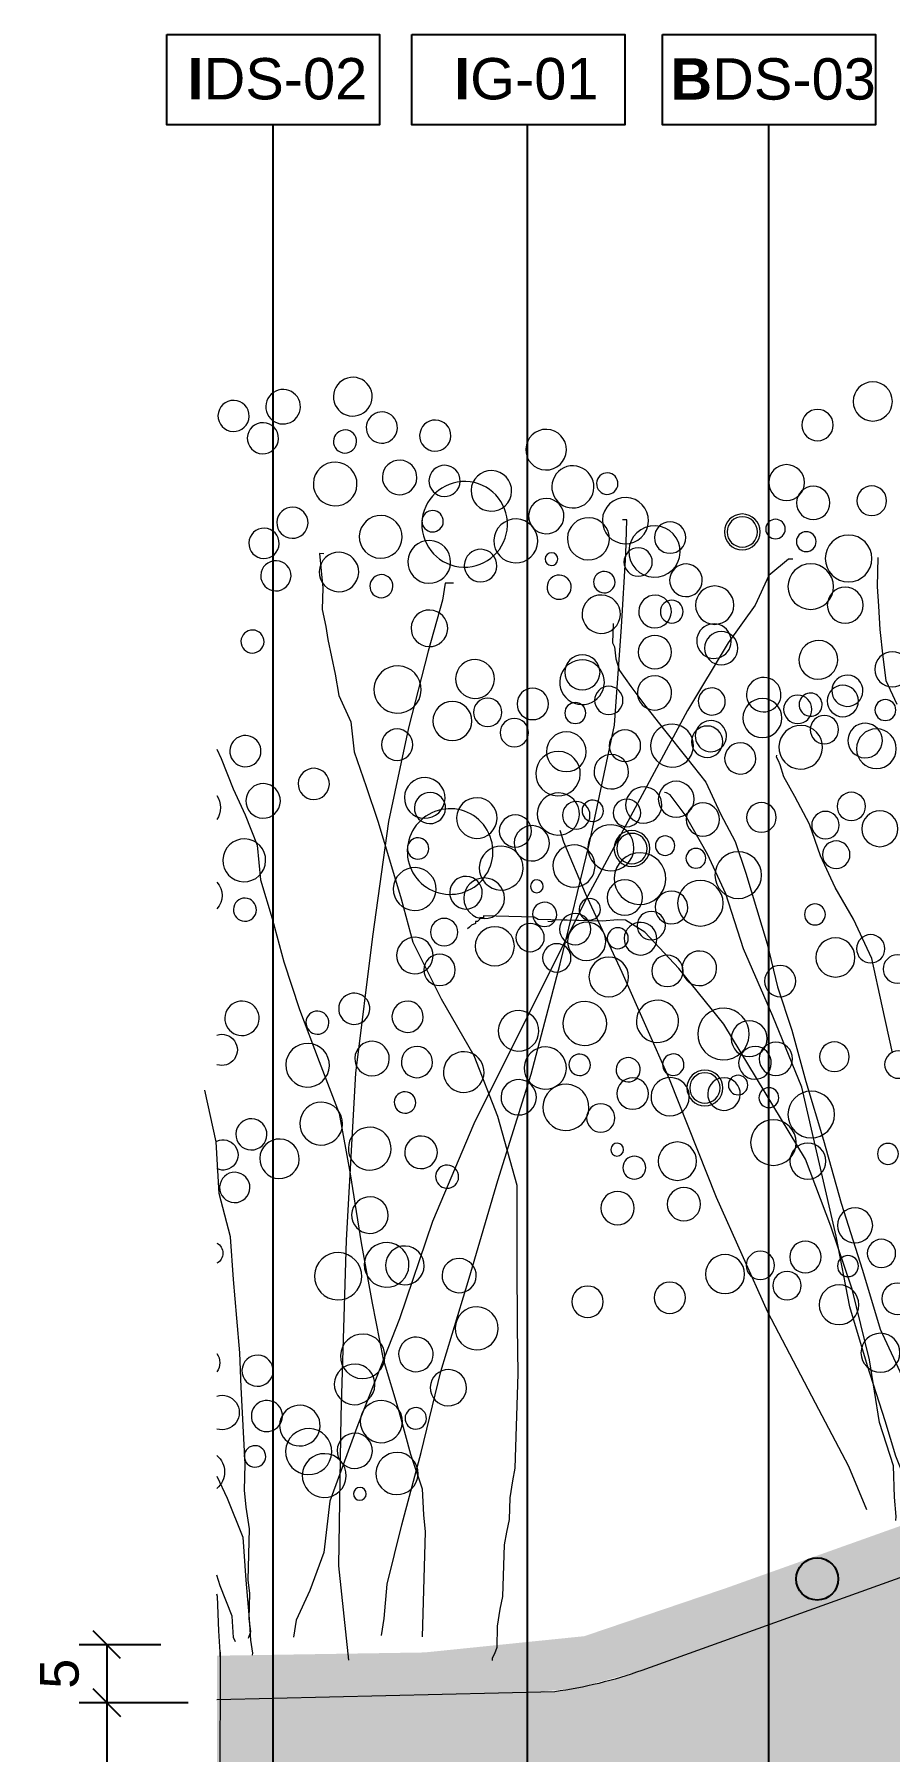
# Model space of a CAD drawing. Header units: metres. Extents: x -325 to 301, y -147 to 149.
# Drawn here: x 15.437 to 16.213, y 26.145 to 27.702 of the extents above; entities that cross this region are included whole.
import ezdxf

# ---------------------------------------------------------------- set-up
doc = ezdxf.new("R2010")
doc.units = ezdxf.units.M
doc.layers.get('Defpoints').update_dxf_attribs({"lineweight": 13})
doc.layers.add('0-TX-1_25', color=7, linetype='Continuous', true_color=0x3f4f7f)
for name, color, linetype in [('02-TRAÇ-D-linia 2', 251, 'Continuous'), ('10-DET-encoixinat', 37, 'Continuous'), ('10-DET_TERRENY_compactat', 252, 'Continuous'), ('A-KEYPLAN_HATCH', 7, 'Continuous'), ('A_TEXT_2', 7, 'Continuous')]:
    doc.layers.add(name, color=color, linetype=linetype)
for name, color, linetype, lineweight in [('05-VEG-gris 50%', 253, 'Continuous', 18), ('1-CM', 7, 'Continuous', 0), ('2-L-secció', 1, 'Continuous', 0)]:
    doc.layers.add(name, color=color, linetype=linetype, lineweight=lineweight)
doc.styles.get("Standard").update_dxf_attribs({"font": 'arial.ttf'})
doc.dimstyles.new('ISO-25', dxfattribs={"dimtxt": 0.1, "dimasz": 0.1, "dimexe": 0.1, "dimexo": 0.1, "dimgap": 0.1, "dimtad": 1, "dimdec": 0, "dimlfac": 100, "dimzin": 9, "dimtxsty": 'Standard', "dimblk": 'OBLIQUE', "dimcen": 0.1, "dimadec": 0, "dimazin": 0, "dimtfac": 1, "dimtdec": 0, "dimtmove": 0, "dimatfit": 3, "dimldrblk": 'OBLIQUE', "dimfxl": 1, "dimarcsym": 0})

# ---------------------------------------------------------------- blocks, each defined once
blk = doc.blocks.new('ccddddddddddd')
for points in [[(93.25558848958462, 19.73276890348643), (93.25558848958462, 19.56853080587462), (93.2446348592639, 19.45903868647292), (93.23368135187775, 19.3276481917128), (93.21177421323955, 19.17435932345688), (93.18986707506701, 19.04296882916242), (93.12414566101506, 18.91157833440229)], [(94.73401807900518, 19.31669904664159), (94.73401807947084, 19.20720692630857), (94.72306444868445, 19.18530855188146), (94.71211094036698, 19.11961326375604), (94.69020380219445, 19.05391805805266), (94.6244823881425, 18.9663243945688), (94.53685383545235, 18.85683235758916), (94.42731814458966, 18.72544186376035), (94.2958753160201, 18.57215299457312), (94.18633962515742, 18.44076250074431), (94.09871107293293, 18.26557517424226), (94.01108251977712, 18.11228630598634), (93.94536110479385, 17.93709898088127), (93.8796396907419, 17.74001328041777), (93.81391827668995, 17.54292749799788), (93.74819686170667, 17.30204496672377), (93.66056830901653, 17.061162434984), (93.57293975679204, 16.7764830715023), (93.46340406592935, 16.44800687720999), (93.353868374601, 16.09763222653419), (93.22242554603145, 15.72535920049995), (93.11288985563442, 15.39688300620764), (92.98144702613354, 15.13410201808438)], [(93.09098271699622, 16.95167039800435), (93.15670413151383, 17.21445130370557), (93.22242554603145, 17.47723229182884), (93.33196123689413, 17.6962164491415), (93.44149692729115, 17.87140369229019), (93.52912548044696, 18.04659101786092), (93.59484689496458, 18.22177834343165), (93.68247544765472, 18.37506721215323), (93.74819686217234, 18.48455933155492), (93.77010400034487, 18.5502545372583), (93.78105750773102, 18.57215299457312), (93.79201113805175, 18.59405136900023), (93.79201113805175, 18.60500059742481)], [(92.91572561208159, 14.40050519490615), (92.92667911946774, 14.42240356933326), (92.93763275025412, 14.53189568873495), (93.00335416430607, 14.68518455792218), (93.06907557928935, 14.88227025792003), (93.17861126968637, 15.18884807731956), (93.28814696054906, 15.51732427207753), (93.37577551277354, 15.91149575449526), (93.59484689496458, 16.74363546911627), (93.77010400034487, 17.13780686911196), (93.94536110525951, 17.51007989514619), (94.0548967961222, 17.81665771501139), (94.16443248651922, 18.03564187232405), (94.29587531555444, 18.25462594628334), (94.38350386824459, 18.3641180661507), (94.40541100688279, 18.37506721215323), (94.41636451426893, 18.37506721261889)], [(93.15670413151383, 14.37860673805699), (93.26623982191086, 14.61948935221881), (93.46340406546369, 14.96986392093822), (93.74819686217234, 15.47352744080126), (94.0548967961222, 16.10858145449311), (94.33968959236518, 16.76553384354338), (94.6244823881425, 17.35679102642462), (94.84355376986787, 17.79475925769657), (94.97499659890309, 18.07943862024695), (94.99690373707563, 18.14513390883803)], [(92.99240053351969, 14.32386076077819), (92.99240053351969, 14.34575913567096), (93.00335416477174, 14.45525125460699), (93.01430767215788, 14.63043849822134), (93.10193622438237, 14.8713211119175), (93.1676576398313, 15.22169568063691), (93.27719332976267, 15.61586716352031), (93.40863615879789, 15.96624173223972), (93.56198612600565, 16.3385147578083), (94.04394316580147, 17.08306080941111), (94.30682882387191, 17.38963862881064), (94.50399306695908, 17.58672432973981), (94.61352875782177, 17.65241961786523), (94.6573430346325, 17.65241961693391), (94.74497158685699, 17.64147038897499), (95.00785724446177, 17.64147038944066), (95.02976438309997, 17.63052116055042), (95.05167152127251, 17.63052116055042)], [(94.74497158685699, 17.64147038897499), (95.10643942793831, 17.64147038850933), (95.12834656564519, 17.65241961739957), (95.41313936142251, 17.65241961786523), (95.41313936188817, 17.64147038897499), (95.43504650052637, 17.64147038897499), (95.43504650052637, 17.63052116008475), (95.44600000791252, 17.61957201454788), (95.45695363823324, 17.61957201454788), (95.45695363823324, 17.60862278658897), (95.47886077594012, 17.59767355816439), (95.48981428472325, 17.58672432880849), (95.50076791457832, 17.57577518327162)]]:
    blk.add_lwpolyline(points)
for centre, radius in [((93.31114502064884, 20.60870544845238), 0.1100385761945846), ((93.6178449545987, 20.466365726199), 0.08827588449571261), ((93.78214843012393, 20.13788953144103), 0.100948621194932), ((93.30019139032811, 20.0502958688885), 0.08341479203162756), ((93.6287984624505, 20.02839749492705), 0.09355456895831013), ((93.83691633632407, 19.87510854331776), 0.05475392728177474), ((94.02312694909051, 19.85321016935632), 0.100948621194932), ((94.02312694909051, 19.85321016935632), 0.08552993772729109), ((94.4284090665169, 19.80941333761439), 0.08827588449571261), ((93.42068071104586, 19.72181967506185), 0.1313904942115585), ((93.66165923094377, 19.80941333761439), 0.05583111220221605), ((94.6036661718972, 19.66707361536101), 0.0797138132272792), ((93.6287984624505, 19.5575815779157), 0.1281631355179718), ((93.6287984624505, 19.5575815779157), 0.1281631355179718), ((93.43163421889767, 19.45903868600726), 0.100948621194932), ((94.16552340891212, 19.43714031158015), 0.1078442209085107), ((94.40650192834437, 19.39334348030388), 0.06385108598971867), ((94.12170913256705, 19.19625778030604), 0.09355468922416664), ((94.49413048103452, 19.1634100950323), 0.09355468922416664), ((93.15546696865931, 19.10642892122269), 0.09914972109653161), ((94.89874616917223, 19.0372787155211), 0.09914972109653161), ((93.18832761468366, 18.87649553595111), 0.05896654791170974), ((93.4293061341159, 18.92029236769304), 0.08827586927244695), ((93.68123828433454, 18.86554630752653), 0.07971381322727139), ((94.74539620196447, 18.88398976437747), 0.0797138132272792), ((95.17258533509448, 18.85114216106012), 0.08827586927244695), ((93.52788831666112, 18.75605427054688), 0.07971381322727139), ((93.87840252742171, 18.81080033024773), 0.1100385761945846), ((94.93160681519657, 18.80734532978386), 0.05896654791170974), ((95.42451748484746, 18.79639610135928), 0.07971381322727139), ((95.62168172886595, 18.74165012408048), 0.1100385761945846), ((93.23214189056307, 18.65751137910411), 0.1116622003345008), ((94.18510246183723, 18.66846060752869), 0.08827588449571261), ((95.27116751810536, 18.68690406344831), 0.07971381322727139), ((94.64681401941925, 18.63215800421312), 0.08828397434522552), ((94.97542109200731, 18.5883611724712), 0.1116622003345008), ((95.92838166281581, 18.59931040136144), 0.08827588449571261), ((93.3635847195983, 18.3290351848118), 0.0797138132272792), ((94.3494059368968, 18.33998441323638), 0.100948621194932), ((93.19928124500439, 18.20859391894192), 0.100948621194932), ((93.50598117848858, 18.21954314783216), 0.07742317901411151), ((93.86744889710099, 18.25239075068384), 0.08341479203162756), ((94.19605596922338, 18.23049237625673), 0.09355456895831013), ((94.62448251107708, 18.25462594581768), 0.07742319637127354), ((94.90927530638874, 18.23272757232189), 0.07743792491863587), ((94.59038445679471, 18.05530505022034), 0.100948621194932), ((95.2488358868286, 18.13418468041345), 0.09029159687583978), ((93.44025976397097, 18.055305050686), 0.07742319637127354), ((93.9879382182844, 17.92391455639154), 0.1313904942115585), ((94.22891673771665, 18.01150821940973), 0.05583111220221605), ((94.40417384309694, 18.07720342511311), 0.05475392728177474), ((94.59038445679471, 18.05530505022034), 0.08552993772729109), ((94.19605596968904, 17.75967645877972), 0.1281631355179718), ((94.19605596968904, 17.75967645877972), 0.1281631355179718), ((94.62203529756516, 17.77874510781839), 0.09914972109653161), ((95.41313948435709, 17.7509624264203), 0.1143169033563484), ((93.54979545529932, 17.71587962796912), 0.05896654791170974), ((94.4686853303574, 17.62545615714043), 0.0797138132272792), ((94.89587446348742, 17.59260855335742), 0.08827586927244695), ((93.23039582651109, 17.53245938289911), 0.07971381322727139), ((93.42756007006392, 17.47771340515465), 0.1100385761945846), ((94.65489594358951, 17.54881172254682), 0.05896654791170974), ((95.14780661370605, 17.53786249365658), 0.07971381322727139), ((95.34497085725889, 17.48311651591212), 0.1100385761945846), ((95.63221086654812, 17.55387672642246), 0.07742319637128761), ((93.07704585976899, 17.4229673454538), 0.07971381322727139), ((94.99445664696395, 17.42837045621127), 0.07971381322727139), ((93.73426000401378, 17.33537368290126), 0.08827588449571261), ((94.37010314781219, 17.37362439604476), 0.08828397434522552), ((94.69871022040024, 17.32982756523415), 0.1116622003345008), ((95.65167079120874, 17.34077679365873), 0.08827588449571261), ((93.89856347907335, 17.0068974881433), 0.100948621194932), ((93.41660643927753, 16.91930382605642), 0.08341479203162756), ((93.05513872113079, 16.88645622273907), 0.07742317901411151), ((93.74521351233125, 16.89740545116365), 0.09355456895831013), ((94.13954199897125, 16.72221812512726), 0.100948621194932), ((94.13954199897125, 16.72221812512726), 0.08552993772729109), ((93.53709576139227, 16.59082763129845), 0.1313904942115585), ((93.77807428082451, 16.67842129431665), 0.05583111220221605), ((93.95333138620481, 16.74411650048569), 0.05475392728177474), ((94.54482411639765, 16.67842129431665), 0.08827588449571261), ((94.72008122131228, 16.53608157159761), 0.0797138132272792), ((93.74521351186559, 16.42658953461796), 0.1281631355179718), ((93.74521351186559, 16.42658953461796), 0.1281631355179718), ((93.09895299747586, 16.38279270287603), 0.05896654791170974), ((93.54804926877841, 16.32804664317518), 0.100948621194932), ((94.28193845879287, 16.30614826828241), 0.1078442209085107), ((94.52291697775945, 16.26235143747181), 0.06385108598971867), ((94.23812418198213, 16.0652657370083), 0.09355468922416664), ((94.61054553091526, 16.03241805126891), 0.09355468922416664), ((93.2718820180744, 15.97543687839061), 0.09914972109653161), ((93.11853205086663, 15.82214792724699), 0.0797138132272792), ((93.54572118353099, 15.7893003243953), 0.08827586927244695), ((93.30474266409874, 15.74550349265337), 0.05896654791170974), ((93.79765333421528, 15.73455426422879), 0.07971381322727139), ((93.9948175768368, 15.67980828741565), 0.1100385761945846), ((93.01994986785576, 15.5703161675483), 0.08828397434522552), ((93.64430336654186, 15.62506222724915), 0.07971381322727139), ((93.34855694044381, 15.52651933580637), 0.1116622003345008), ((94.30151751171798, 15.53746856376529), 0.08827588449571261), ((94.76322906883433, 15.50116596091539), 0.08828397434522552), ((93.10757842008024, 15.26373842963949), 0.1094920372972297)]:
    blk.add_circle(centre, radius)
blk = doc.blocks.new('hatch keyplan 2')
at = {"layer": 'A-KEYPLAN_HATCH'}
blk.add_lwpolyline([(0, 0.005476596624248486), (0.012874798693294, 0.005476596623793739), (0.012874798693294, -2.273736754432321e-13), (0, 0)], close=True, dxfattribs=at)
blk = doc.blocks.new('hatch keyplan')
at = {"layer": 'A-KEYPLAN_HATCH'}
blk.add_blockref('hatch keyplan 2', (1.430579833341536, 0.8521467901477053), dxfattribs=at)
blk = doc.blocks.new('B-DS03')
at = {"layer": 'A-KEYPLAN_HATCH'}
blk.add_blockref('hatch keyplan', (-1.430579833341536, -0.8521467901477053), dxfattribs=at)
at = {"layer": 'A_TEXT_2', "insert": (-0.0007977307988561444, 0.004032374434375541), "char_height": 0.0025, "attachment_point": 1}
blk.add_mtext_dynamic_manual_height_columns('\\pi0.00128;{\\fArial|b1|i0|c0|p34;B}DS-03', width=0.01456192034901793, gutter_width=0.015, heights=[0], dxfattribs=at)
blk = doc.blocks.new('I-06B')
at = {"layer": 'A-KEYPLAN_HATCH'}
blk.add_blockref('hatch keyplan', (-1.430579833341536, -0.8521467901477053), dxfattribs=at)
at = {"layer": 'A_TEXT_2', "insert": (-0.0007977307986626325, 0.00404589630651675), "char_height": 0.0025, "attachment_point": 1}
blk.add_mtext_dynamic_manual_height_columns('\\pi0.00206;{\\fArial|b1|i0|c0|p34;I}DS-02', width=0.01456192034901793, gutter_width=0.015, heights=[0], dxfattribs=at)
blk = doc.blocks.new('_Oblique')
at = {"color": 0, "lineweight": -2}
blk.add_line((-0.499999999995058, -0.4999999998130015), (0.500000000028669, 0.500000000163238), dxfattribs=at)
blk = doc.blocks.new('*D3039')
at = {"layer": '0-TX-1_25', "color": 0, "lineweight": -2, "transparency": 16777216}
for p, q in [((15.55155861906093, 26.24219068239081), (15.47762559998778, 26.24219068239081)), ((15.50262559998778, 26.24219068239081), (15.50262559998778, 26.18969623091666)), ((15.57632801651396, 26.18969623091666), (15.47762559998778, 26.18969623091666))]:
    blk.add_line(p, q, dxfattribs=at)
at = {"layer": 'Defpoints', "color": 0, "transparency": 16777216}
for p in [(15.57655861906093, 26.24219068239081), (15.50262559998778, 26.18969623091666), (15.60132801651396, 26.18969623091666)]:
    blk.add_point(p, dxfattribs=at)
at = {"layer": '0-TX-1_25', "color": 0, "lineweight": -2, "transparency": 16777216, "xscale": 0.025, "yscale": 0.025, "zscale": 0.025}
for p, rotation in [((15.50262559998778, 26.24219068239081), 90), ((15.50262559998778, 26.18969623091666), 270)]:
    blk.add_blockref('_Oblique', p, dxfattribs=dict(at, rotation=rotation))
at = {"layer": '0-TX-1_25', "color": 0, "transparency": 16777216, "insert": (15.45982716888274, 26.21594345665372), "char_height": 0.035, "attachment_point": 5, "rotation": 90}
blk.add_mtext('5', dxfattribs=at)
blk = doc.blocks.new('*D3040')
at = {"layer": '0-TX-1_25', "color": 0, "lineweight": -2, "transparency": 16777216}
for p, q in [((15.56161067878929, 26.18969623093081), (15.47762559997044, 26.18969623093081)), ((15.50262559997044, 26.18969623093081), (15.50262559997044, 25.64117112390282)), ((15.57632801649645, 25.64117112390282), (15.47762559997044, 25.64117112390282))]:
    blk.add_line(p, q, dxfattribs=at)
at = {"layer": 'Defpoints', "color": 0, "transparency": 16777216}
for p in [(15.5866106787893, 26.18969623093081), (15.50262559997044, 25.64117112390282), (15.60132801649645, 25.64117112390282)]:
    blk.add_point(p, dxfattribs=at)
at = {"layer": '0-TX-1_25', "color": 0, "lineweight": -2, "transparency": 16777216, "xscale": 0.025, "yscale": 0.025, "zscale": 0.025}
for p, rotation in [((15.50262559997044, 26.18969623093081), 90), ((15.50262559997044, 25.64117112390282), 270)]:
    blk.add_blockref('_Oblique', p, dxfattribs=dict(at, rotation=rotation))
at = {"layer": '0-TX-1_25', "color": 0, "transparency": 16777216, "insert": (15.4598271688654, 25.91543367741681), "char_height": 0.035, "attachment_point": 5, "rotation": 90}
blk.add_mtext('55', dxfattribs=at)
blk = doc.blocks.new('IG01')
at = {"layer": 'A-KEYPLAN_HATCH', "xscale": 10, "yscale": 10, "zscale": 10}
blk.add_blockref('hatch keyplan', (-14.30579833341537, -8.521467901477052), dxfattribs=at)
at = {"layer": 'A_TEXT_2', "insert": (-0.007977307986635651, 0.04045896306516727), "char_height": 0.025, "attachment_point": 1}
blk.add_mtext_dynamic_manual_height_columns('\\pi0.03354;{\\fArial|b1|i0|c0|p34;I}G-01', width=0.1456192034901793, gutter_width=0.15, heights=[0], dxfattribs=at)

msp = doc.modelspace()

# ---------------------------------------------------------------- hatches: boundary and pattern name
at = {"layer": '10-DET-encoixinat'}
h = msp.add_hatch(dxfattribs=at)
h.set_pattern_fill('CROSS', color=256, scale=0.04999999999999997, angle=91.66889548920817)
h.set_pattern_definition([(135.910817346098, (6.785408189389369, 22.06944331847165), (-0.01767543594103214, -0.000281005861983161), [0.006249999999999993, -0.01874999999999998]), (225.9108173460979, (6.785337936467936, 22.07386217656579), (0.000281005861983161, -0.01767543594103215), [0.006249999999999993, -0.01874999999999998])])
edge = h.paths.add_edge_path()
edge.add_line((15.60217306492196, 25.63969623082351), (15.60255596775374, 26.19236219539123))
edge.add_line((15.60255596775374, 26.19236219539123), (15.90887584050502, 26.1996212689502))
edge.add_arc((15.8572620003722, 26.5806167963586), 0.3844757214681614, 277.7149486701938, 289.8688040648013)
edge.add_line((15.98793281779936, 26.2190276401725), (17.29501991511639, 26.68822133884799))
edge.add_line((17.29501991511639, 26.68822133884799), (17.40612434797097, 26.68822133884799))
edge.add_line((17.40612434797097, 26.68822133884799), (17.40612434797097, 26.43937306702145))
edge.add_line((17.40612434797097, 26.43937306702145), (17.29487571365217, 26.0557177005859))
edge.add_line((17.29487571365217, 26.0557177005859), (16.17766956141861, 25.68331546711421))
edge.add_arc((15.90887584183413, 26.48969622816942), 0.8499999973459114, 269.9999996592993, 288.43495730021823, ccw=False)
edge.add_line((15.90887583677973, 25.63969623082351), (15.60217306492196, 25.63969623082351))
at = {"layer": '10-DET_TERRENY_compactat'}
h = msp.add_hatch(dxfattribs=at)
h.set_pattern_fill('HEX', color=256, scale=0.002, angle=0.5782318252177278)
h.set_pattern_definition([(0.5782318252177278, (-1.828832905163811, -35.69484686443045), (-0.000110995747240735, 0.01099796253877573), [0.00635, -0.0127]), (120.5782318252177, (-1.828832905163811, -35.69484686443045), (-0.00946901707482901, -0.005595106406210373), [0.00635, -0.0127]), (60.57823182521773, (-1.822483228533091, -35.69478278100592), (-0.009580012822069743, 0.00540285613256535), [0.00635, -0.0127])])
h.paths.add_polyline_path([(15.60255596775374, 26.19236219539123), (15.60258363414464, 26.2322947091841), (15.79093938373083, 26.23523830028196), (15.93576368209941, 26.24998356037681), (16.0640179859187, 26.29344525295445), (16.53447579138927, 26.4610682213973), (16.95788999128563, 26.60912618269651), (17.29345341004504, 26.70478042273595), (17.38498824956547, 26.70478042294907), (17.38498824960403, 26.68822133791667), (17.29501993653681, 26.68822133791667), (16.99980842058651, 26.58225182693321), (16.32545826459522, 26.33397949174874), (16.10812646387902, 26.26217250820849), (15.98793281779941, 26.21902764017252), (15.92834681032083, 26.20276956506925), (15.88910145563078, 26.1991526616963)])

# ---------------------------------------------------------------- linework, layer by layer
at = {"layer": '0-TX-1_25'}
msp.add_line((15.65349453174339, 24.99214050098356), (15.65349453169699, 27.61967241967972), dxfattribs=at)
for points in [[(15.88435336930033, 24.88974824174409), (15.88417896625166, 27.61967241970017)], [(16.10320835665262, 25.19976177410256), (16.10320835712282, 27.61967241968142)]]:
    msp.add_lwpolyline(points, dxfattribs=at)
at = {"layer": '02-TRAÇ-D-linia 2'}
msp.add_circle((16.14697273083455, 26.30185084329167), 0.01914789983742415, dxfattribs=at)
at = {"layer": '05-VEG-gris 50%'}
for p, q in [((15.97439948820825, 27.26170811109812), (15.97051645235475, 27.26182472060071)), ((15.97346698099132, 27.23065619269953), (15.97439948820825, 27.26170811109812)), ((15.69947984048482, 27.2311141994466), (15.69559680509697, 27.23123080941485)), ((15.69559680509697, 27.23123080941485), (15.69707205870505, 27.21564654546426)), ((15.96954389873277, 27.16472917894469), (15.97346698099132, 27.23065619269953)), ((16.12102234249319, 27.22622502275379), (16.10308243918549, 27.21122380724744)), ((16.1249053783467, 27.2261084132512), (16.12102234249319, 27.22622502275379)), ((15.69707205870505, 27.21564654546426), (15.69854733419921, 27.20006228151367)), ((16.10308243918549, 27.21122380724744), (16.09061738874148, 27.18440321559654)), ((15.69854733419921, 27.20006228151367), (15.69796451811995, 27.18065483990693)), ((15.80944697118681, 27.20450188365401), (15.80703921082746, 27.18903422920601)), ((15.81721304289382, 27.20426866418318), (15.80944697118681, 27.20450188365401)), ((15.69796451811995, 27.18065483990693), (15.70138130036499, 27.16501227120505)), ((15.80703921082746, 27.18903422920601), (15.79399134337287, 27.14280618128003)), ((16.09061738874148, 27.18440321559654), (16.06627010393273, 27.15016945876749)), ((15.70138130036499, 27.16501227120505), (15.70297311737518, 27.15330948989475)), ((15.96297990649323, 27.07557153149144), (15.96954389873277, 27.16472917894469)), ((15.70297311737518, 27.15330948989475), (15.70638990055155, 27.1376669358612)), ((16.06627010393273, 27.15016945876749), (16.02945776867996, 27.08911512472303)), ((15.70638990055155, 27.1376669358612), (15.70980668326225, 27.12202436715932)), ((15.79399134337287, 27.14280618128003), (15.77636106104906, 27.07340581907527)), ((15.70980668326225, 27.12202436715932), (15.71310690163951, 27.102500300916)), ((15.71310690163951, 27.102500300916), (15.72405662971865, 27.07886153349289)), ((16.02945776867996, 27.08911512472303), (15.98829614443089, 27.01265142701202)), ((15.72405662971865, 27.07886153349289), (15.72712372268866, 27.0515745026675)), ((15.77636106104906, 27.07340581907527), (15.75826452558245, 26.98847949790404)), ((15.94030095569174, 26.96747288114027), (15.96297990649323, 27.07557153149144)), ((15.60249380260703, 27.05404420530972), (15.60645820365604, 27.04548567632781)), ((15.60645820365604, 27.04548567632781), (15.61729136833306, 27.01796542626442)), ((15.72712372268866, 27.0515745026675), (15.73784032349791, 27.02017275576116)), ((15.61729136833306, 27.01796542626442), (15.6282410964122, 26.99432665860848)), ((15.73784032349791, 27.02017275576116), (15.74855692477282, 26.98877102282466)), ((15.98829614443089, 27.01265142701202), (15.93890219533201, 26.92089500400805)), ((15.6282410964122, 26.99432665860848), (15.63907426108922, 26.96680640854509)), ((15.75826452558245, 26.98847949790404), (15.74346820895876, 26.88402911142082)), ((15.74855692477282, 26.98877102282466), (15.75915696264561, 26.95348777860971)), ((15.63907426108922, 26.96680640854509), (15.6420247897258, 26.93563788041109)), ((15.91373896763976, 26.85949082655468), (15.94030095569174, 26.96747288114027)), ((15.75915696264561, 26.95348777860971), (15.76975700005274, 26.91820454836459)), ((15.6420247897258, 26.93563788041109), (15.65262482806425, 26.90035465086446)), ((15.76975700005274, 26.91820454836459), (15.78024047498907, 26.87903982174219)), ((15.93890219533201, 26.92089500400805), (15.88515895770248, 26.81372923223869)), ((15.65262482806425, 26.90035465086446), (15.66310830206926, 26.8611899237764)), ((15.74346820895876, 26.88402911142082), (15.72808907579016, 26.76017128263236)), ((15.78024047498907, 26.87903982174219), (15.80590640266742, 26.82776419405462)), ((15.66310830206926, 26.8611899237764), (15.67735824945699, 26.81802710501113)), ((15.88741010732334, 26.75927176565499), (15.91373896763976, 26.85949082655468)), ((15.80590640266742, 26.82776419405462), (15.83545536619927, 26.7763719563988)), ((15.67735824945699, 26.81802710501113), (15.69537466883044, 26.77086617896901)), ((15.88515895770248, 26.81372923223869), (15.83553188179936, 26.71420981508316)), ((15.83545536619927, 26.7763719563988), (15.85712169508766, 26.72133144183652)), ((15.69537466883044, 26.77086617896901), (15.7133910882039, 26.72370526782804)), ((15.72808907579016, 26.76017128263236), (15.71966007144507, 26.6089097988476)), ((15.85731477408986, 26.66305079689817), (15.88741010732334, 26.75927176565499)), ((15.60190391426291, 26.69791586703257), (15.59165356613081, 26.74484355893554)), ((15.7133910882039, 26.72370526782804), (15.72340830953177, 26.66901458200635)), ((15.83553188179936, 26.71420981508316), (15.79790360412877, 26.62598506041439)), ((15.85712169508766, 26.72133144183652), (15.87467186131831, 26.65864457126343)), ((15.60438819022234, 26.65122138016493), (15.60190391426291, 26.69791586703257)), ((15.72340830953177, 26.66901458200635), (15.7331924040554, 26.60656091646859)), ((15.83133560304846, 26.57447619835482), (15.85731477408986, 26.66305079689817)), ((15.61487166469302, 26.61205665354253), (15.60438819022234, 26.65122138016493)), ((15.87467186131831, 26.65864457126343), (15.87451525104548, 26.58871945046456)), ((15.79790360412877, 26.62598506041439), (15.76804139769952, 26.53752707137362)), ((15.61758906745668, 26.5731251459253), (15.61487166469302, 26.61205665354253)), ((15.71966007144507, 26.6089097988476), (15.71488097614925, 26.44976874074535)), ((15.7331924040554, 26.60656091646859), (15.74320962584894, 26.55187024554805)), ((15.87451525104548, 26.58871945046456), (15.8747083081616, 26.53043880692319)), ((15.62042303408812, 26.5380751358495), (15.61758906745668, 26.5731251459253)), ((15.8054729963405, 26.48978309665443), (15.83133560304846, 26.57447619835482)), ((15.74320962584894, 26.55187024554805), (15.75334341011326, 26.50106105680214)), ((15.6233735627247, 26.5069066077155), (15.62042303408812, 26.5380751358495)), ((15.76804139769952, 26.53752707137362), (15.7301799932247, 26.44153932232046)), ((15.8747083081616, 26.53043880692319), (15.87536764077227, 26.48768412141697)), ((15.62438258600737, 26.47579639923395), (15.6233735627247, 26.5069066077155)), ((15.75334341011326, 26.50106105680214), (15.76747679363321, 26.45401674049543)), ((15.78772615014892, 26.41650123760672), (15.8054729963405, 26.48978309665443)), ((15.87536764077227, 26.48768412141697), (15.87280324825402, 26.40229136153692)), ((15.62562471281122, 26.45244915603296), (15.62438258600737, 26.47579639923395)), ((15.62686686196681, 26.42910191236631), (15.62562471281122, 26.45244915603296)), ((15.71488097614925, 26.44976874074535), (15.71274276755135, 26.313858301906)), ((15.76747679363321, 26.45401674049543), (15.77796026810389, 26.41485201387302)), ((15.7301799932247, 26.44153932232046), (15.70478363826256, 26.3723721649182)), ((15.62810898877065, 26.40575466916533), (15.62686686196681, 26.42910191236631)), ((15.77021243122723, 26.35098235780941), (15.78772615014892, 26.41650123760672)), ((15.77796026810389, 26.41485201387302), (15.78867686937879, 26.38345026650102)), ((15.62740960928928, 26.38246573071563), (15.62810898877065, 26.40575466916533)), ((15.87280324825402, 26.40229136153692), (15.87051202987637, 26.39070519019486)), ((15.60249380260703, 26.39492378372866), (15.61164433953669, 26.37516919017406)), ((15.78867686937879, 26.38345026650102), (15.78991901853438, 26.36010303726987)), ((15.87051202987637, 26.39070519019486), (15.86810426905136, 26.37523753551402)), ((15.61164433953669, 26.37516919017406), (15.62612741326298, 26.33976935065919)), ((15.6288848852491, 26.36688146653221), (15.62740960928928, 26.38246573071563)), ((15.70478363826256, 26.3723721649182), (15.6995018434463, 26.32591091218972)), ((15.86810426905136, 26.37523753551402), (15.8675214529721, 26.35583009390728)), ((15.63218510409202, 26.34735741519005), (15.6288848852491, 26.36688146653221)), ((15.78991901853438, 26.36010303726987), (15.79139427260812, 26.34451877378495)), ((15.8675214529721, 26.35583009390728), (15.86523023366313, 26.34424392256522)), ((15.62612741326298, 26.33976935065919), (15.62884481556098, 26.30083784327478)), ((15.63078634512927, 26.30077953829066), (15.63218510409202, 26.34735741519005)), ((15.7569314369684, 26.29699133063303), (15.77021243122723, 26.35098235780941)), ((15.79139427260812, 26.34451877378495), (15.78853847158458, 26.24942228576736)), ((15.86523023366313, 26.34424392256522), (15.86293903717156, 26.332657765193)), ((15.6995018434463, 26.32591091218972), (15.68680366619806, 26.29132732638725)), ((15.86293903717156, 26.332657765193), (15.86154027727749, 26.28607988829361)), ((15.60537175580244, 26.29571527085835), (15.60249380260703, 26.30529481094091)), ((15.71274276755135, 26.313858301906), (15.72182748305928, 26.22811571281971)), ((15.61620492047946, 26.26819502056212), (15.60537175580244, 26.29571527085835)), ((15.62884481556098, 26.30083784327478), (15.63167878219243, 26.26578783296616)), ((15.63237816213946, 26.28907677164869), (15.63078634512927, 26.30077953829066)), ((15.68680366619806, 26.29132732638725), (15.67433861575406, 26.26450673427069)), ((15.7540574025115, 26.26599773211972), (15.7569314369684, 26.29699133063303)), ((15.60313884054627, 26.28606984723927), (15.60249380260703, 26.28802365565289)), ((15.60414784194286, 26.25495963922338), (15.60313884054627, 26.28606984723927)), ((15.63167878219243, 26.26578783296616), (15.63237816213946, 26.28907677164869)), ((15.85924905889984, 26.27449373115422), (15.85684129900615, 26.25902607693904)), ((15.86154027727749, 26.28607988829361), (15.85924905889984, 26.27449373115422)), ((15.61756363257151, 26.24872925930293), (15.61620492047946, 26.26819502056212)), ((15.63167878219243, 26.26578783296616), (15.63303749428447, 26.24632208637529)), ((15.6332706210887, 26.25408506585853), (15.63167878219243, 26.26578783296616)), ((15.67433861575406, 26.26450673427069), (15.67193083350863, 26.24903908052118)), ((15.75164964215215, 26.25053007790455), (15.7540574025115, 26.26599773211972)), ((15.85684129900615, 26.25902607693904), (15.85625848246123, 26.2396186353323)), ((15.60550655403491, 26.23549387796418), (15.60414784194286, 26.25495963922338)), ((15.61938857638593, 26.24478947237701), (15.61756363257151, 26.24872925930293)), ((15.63115424734857, 26.24832112557822), (15.6332706210887, 26.25408506585853)), ((15.63303749428447, 26.24632208637529), (15.63462931176032, 26.23461930553065)), ((15.60538999109845, 26.23161239555673), (15.60550655403491, 26.23549387796418)), ((15.63462931176032, 26.23461930553065), (15.63457103005927, 26.23267857131184)), ((15.85208403810244, 26.23003151693018), (15.85202575686704, 26.22809076874153)), ((15.8541421087211, 26.233854695052), (15.85208403810244, 26.23003151693018)), ((15.85625848246123, 26.2396186353323), (15.8541421087211, 26.233854695052))]:
    msp.add_line(p, q, dxfattribs=at)
at = {"layer": '05-VEG-gris 50%', "extrusion": (0, 0, -1)}
for centre, major_axis, ratio, start_param, end_param in [((15.66253132305424, 27.36431343696648), (-0.0110690027817938, 0.0110690027817938), 0.9999999999997012, 5.527808680557434, 11.81099398773702), ((15.7257368013015, 27.37340085121439), (-0.01243248633716994, 0.01243248633716994), 0.9999999999999436, 5.527808680557587, 11.81099398773717), ((15.61758499198909, 27.35595072136828), (0.009995397696246676, 0.009995397696246676), 0.9999999999997289, 3.95701235376289, 10.24019766094248), ((15.70975663910936, 27.29423844121964), (-0.0140014390830761, 0.0140014390830761), 0.9999999999998576, 5.527808680557548, 11.81099398773713), ((15.76823530231919, 27.30025227443883), (-0.01107001908527345, 0.01107001908527345), 0.9999999999999266, 5.527808680557527, 11.81099398773711), ((15.80894888683538, 27.29708713858025), (-0.00999539769624753, 0.009995397696247533), 0.9999999999998617, 5.527808680557511, 11.8109939877371), ((15.85142915395405, 27.28804145200746), (0.01302529553383463, 0.01302529553383463), 0.9999999999999148, 3.957012353762714, 10.2401976609423), ((15.9253816793425, 27.29164809786351), (0.01352269868396799, 0.01352269868396799), 0.9999999999998554, 3.95701235376277, 10.24019766094236), ((15.95656252910699, 27.29459670262047), (-0.006865651716501258, 0.006865651716501259), 0.9999999999999094, 5.527808680557524, 11.81099398773711), ((15.82719843254741, 27.25768919248701), (0.02746258840085956, 0.02746258840085956), 0.9999999999999678, 3.957012353762726, 10.24019766094231), ((15.67103322108592, 27.25916339160511), (0.009995397696245932, 0.00999539769624593), 0.9999999999999413, 3.957012353762783, 10.24019766094237), ((15.90126752180364, 27.26517732075052), (-0.01132175695610095, 0.01132175695610095), 0.9999999999999734, 5.527808680557609, 11.81099398773719), ((15.97304541317131, 27.26107930631013), (0.01478774357517051, 0.01478774357517051), 0.9999999999997663, 3.95701235376281, 10.2401976609424), ((15.64521066031735, 27.2405139136278), (-0.009708172697088827, 0.009708172697088823), 0.9999999999995939, 5.527808680557382, 11.81099398773697), ((15.75107127406951, 27.24637787143336), (0.01372932008957835, 0.01372932008957835), 0.9999999999998259, 3.957012353762804, 10.24019766094239), ((15.87358025673162, 27.24269885808797), (-0.01407058628499341, 0.01407058628499341), 0.9999999999998506, 5.527808680557563, 11.81099398773715), ((15.93951506286244, 27.24460378202246), (0.01352270812789089, 0.0135227081278909), 0.9999999999999636, 3.95701235376275, 10.24019766094234), ((15.99941072033103, 27.23309260240392), (0.01653597461458891, 0.0165359746145889), 0.999999999999948, 3.957012353762762, 10.24019766094235), ((15.65598554375898, 27.21105291514294), (0.009708174873520341, 0.009708174873520345), 0.999999999999841, 3.957012353762793, 10.24019766094238), ((15.71319163429867, 27.21449299768181), (0.01265805228579607, 0.01265805228579607), 0.999999999999876, 3.9570123537628, 10.24019766094239), ((15.90592645320426, 27.22618752305032), (-0.004118794993340999, 0.004118794993340999), 0.9999999999998037, 5.527808680557571, 11.81099398773716), ((15.75167230309303, 27.20168243820415), (-0.007393866989791653, 0.007393866989791653), 0.9999999999999677, 5.527808680557571, 11.81099398773716), ((15.91293486279752, 27.20072461600983), (0.00776802609714702, 0.00776802609714702), 0.9999999999997599, 3.957012353762772, 10.24019766094236), ((15.95388157318662, 27.20532244519898), (0.006865651716501942, 0.006865651716501943), 0.999999999999804, 3.957012353762861, 10.24019766094245), ((15.95106584138553, 27.17626958020599), (-0.01228379498422879, 0.01228379498422879), 0.9999999999999697, 5.527808680557557, 11.81099398773714), ((15.99991371834036, 27.17868764890925), (-0.01045658659444186, 0.01045658659444186), 0.9999999999999111, 5.527808680557599, 11.81099398773718), ((15.79521987426411, 27.16346727690296), (-0.01173091408571413, 0.01173091408571413), 0.9999999999997723, 5.527808680557507, 11.81099398773709), ((15.63476363315563, 27.15147287590997), (-0.007393876585377532, 0.007393876585377532), 0.9999999999998321, 5.527808680557593, 11.81099398773718), ((16.05332518161591, 27.15183123253853), (-0.01107225302310466, 0.01107225302310467), 0.9999999999998086, 5.527808680557505, 11.81099398773709), ((16.14803475772347, 27.13487469969885), (0.01243248633716904, 0.01243248633716904), 0.9999999999999873, 3.957012353762727, 10.24019766094231), ((15.76634845582153, 27.10800194001393), (0.01516458164905534, 0.01516458164905533), 0.999999999999948, 3.957012353762742, 10.24019766094233), ((15.83659279045965, 27.11754744110265), (0.01243248633717032, 0.01243248633717032), 0.9999999999998386, 3.957012353762798, 10.24019766094239), ((15.9336686854003, 27.11463219771729), (-0.0143343051485349, 0.0143343051485349), 0.9999999999999049, 5.527808680557583, 11.81099398773717), ((16.09850603320952, 27.10333965468788), (0.01106900278179258, 0.01106900278179258), 0.9999999999999816, 3.957012353762752, 10.24019766094234), ((16.17440006581451, 27.1068879962583), (-0.009995397696247042, 0.009995397696247042), 0.9999999999998405, 5.527808680557567, 11.81099398773715), ((16.05139395387228, 27.09715556522467), (-0.008673024021420455, 0.008673024021420457), 0.9999999999998127, 5.527808680557487, 11.81099398773707), ((16.14098630032818, 27.09429396811509), (0.00739387658537877, 0.00739387658537877), 0.9999999999996687, 3.957012353762855, 10.24019766094244), ((15.62830898843091, 27.05220292049096), (-0.009995397696247462, 0.009995397696247462), 0.999999999999886, 5.527808680557587, 11.81099398773717), ((16.01531980444993, 27.05708457256303), (0.01379785116862609, 0.01379785116862609), 0.9999999999999105, 3.957012353762783, 10.24019766094237), ((16.05055853517111, 27.06573879864634), (0.009995397696246175, 0.009995397696246173), 0.9999999999998255, 3.957012353762841, 10.24019766094243), ((16.13205459553133, 27.05571229016976), (0.0140014390830745, 0.0140014390830745), 0.9999999999999554, 3.957012353762751, 10.24019766094234), ((16.19053325920682, 27.06172612338894), (-0.01107001908527282, 0.01107001908527282), 0.9999999999999288, 5.527808680557588, 11.81099398773717), ((15.91194076069947, 27.03175741323837), (-0.01428597054296118, 0.01428597054296118), 0.9999999999999392, 5.527808680557591, 11.81099398773718), ((16.07715696960073, 27.04551508912453), (0.009995397696246286, 0.009995397696246286), 0.9999999999999905, 3.957012353762689, 10.24019766094228), ((15.64444218228887, 27.00704104762161), (-0.01107001908527345, 0.01107001908527345), 0.9999999999999273, 5.527808680557584, 11.81099398773717), ((15.79101637869458, 27.00973985443459), (0.01302529553383464, 0.01302529553383464), 0.9999999999999145, 3.957012353762762, 10.24019766094235), ((15.58596351861339, 27.00102721440242), (0.01400143908307558, 0.01400143908307558), 0.999999999999977, 6.485592176671076, 7.651574764482993), ((15.79576871569585, 27.00055414281422), (-0.009995397696247717, 0.009995397696247717), 0.9999999999998272, 5.527808680557557, 11.81099398773714), ((15.83824898281451, 26.99150845647426), (0.01302529553383464, 0.01302529553383464), 0.9999999999999145, 3.957012353762762, 10.24019766094235), ((15.91220150820296, 26.99511510233031), (0.01352269868396626, 0.01352269868396625), 0.9999999999999218, 3.957012353762742, 10.24019766094233), ((15.94338235750179, 26.99806370685445), (0.006865651716501942, 0.006865651716501943), 0.999999999999804, 3.957012353762861, 10.24019766094245), ((15.98966656557601, 27.00331956317284), (0.01163682326833067, 0.01163682326833067), 0.9999999999999477, 3.957012353762758, 10.24019766094234), ((15.81401826140787, 26.96115619672099), (0.0274625884008594, 0.0274625884008594), 0.9999999999999801, 3.95701235376272, 10.24019766094231), ((15.88808734973277, 26.96864432521732), (-0.01132175695610326, 0.01132175695610326), 0.9999999999995604, 5.527808680557403, 11.81099398773699), ((15.95986524156611, 26.9645463105441), (0.01478774357516917, 0.01478774357516917), 0.9999999999999436, 3.957012353762764, 10.24019766094235), ((15.62727815310787, 26.95316664461614), (-0.01372932008957781, 0.01372932008957781), 0.9999999999998574, 5.527808680557542, 11.81099398773713), ((15.78495378538351, 26.96397151804165), (0.006864654877122784, 0.006864654877122782), 0.9999999999999787, 3.957012353762733, 10.24019766094232), ((15.86040008559208, 26.94616586255477), (-0.01407058628499213, 0.01407058628499213), 0.999999999999809, 5.527808680557502, 11.81099398773709), ((15.92633489172291, 26.94807078648926), (-0.01352270812789216, 0.01352270812789216), 0.999999999999914, 5.527808680557533, 11.81099398773712), ((15.98623054919149, 26.93655960687072), (0.01653597461458693, 0.01653597461458693), 0.999999999999958, 3.957012353762724, 10.24019766094231), ((15.78190490535777, 26.92715567403109), (-0.01372932008957818, 0.01372932008957818), 0.9999999999998511, 5.527808680557585, 11.81099398773717), ((15.5893985138027, 26.92128177086459), (-0.01265805228579625, 0.01265805228579625), 0.9999999999999936, 7.889149367648993, 9.38961022709487), ((15.89274628159906, 26.92965452705146), (-0.004118794993340919, 0.004118794993340918), 0.9999999999998611, 5.5278086805576, 11.81099398773719), ((15.89975469165798, 26.90419162070946), (-0.007768026097145269, 0.007768026097145272), 0.9999999999998923, 5.527808680557666, 11.81099398773725), ((15.94070140158142, 26.90878944966578), (-0.006865651716501258, 0.006865651716501259), 0.9999999999999094, 5.527808680557524, 11.81099398773711), ((16.01478901158403, 26.91044955497244), (0.01048147691433693, 0.01048147691433693), 0.9999999999998894, 3.957012353762825, 10.24019766094241), ((15.93788566978033, 26.87973658467279), (-0.01228379498423025, 0.01228379498423025), 0.9999999999999892, 5.527808680557612, 11.8109939877372), ((15.78203970265891, 26.86693428113693), (-0.01173091408571505, 0.01173091408571505), 0.9999999999998287, 5.527808680557529, 11.81099398773712), ((16.04014501001071, 26.85529823700534), (-0.01107225302310308, 0.01107225302310308), 0.9999999999999271, 5.527808680557627, 11.81099398773721), ((15.62523078757654, 26.80996539636151), (-0.01106900278179313, 0.01106900278179313), 0.9999999999998792, 5.527808680557523, 11.81099398773711), ((15.93615460933502, 26.80533338390858), (-0.01407058628499305, 0.01407058628499305), 0.9999999999998563, 5.527808680557521, 11.81099398773711), ((16.00208941546585, 26.80723830784307), (0.0135227081278906, 0.0135227081278906), 0.9999999999999583, 3.957012353762706, 10.24019766094229), ((16.06198507293444, 26.79572712822453), (-0.0165359746145884, 0.0165359746145884), 0.9999999999999302, 5.52780868055756, 11.81099398773715), ((15.69365699195619, 26.80605336773777), (0.0073938765853789, 0.0073938765853789), 0.9999999999998006, 3.957012353762869, 10.24019766094246), ((15.68472528715934, 26.76747168955961), (0.01400143908307546, 0.01400143908307546), 0.9999999999999543, 3.957012353762746, 10.24019766094233), ((15.74320395083483, 26.77348552301162), (-0.01107001908527292, 0.01107001908527292), 0.9999999999999653, 5.527808680557546, 11.81099398773713), ((15.7839175344197, 26.77032038692021), (-0.009995397696248486, 0.009995397696248486), 0.9999999999996809, 5.527808680557484, 11.81099398773707), ((15.82639780153837, 26.76127470058025), (-0.01302529553383516, 0.01302529553383516), 0.9999999999998772, 5.527808680557555, 11.81099398773714), ((15.90035032739248, 26.7648813464363), (0.01352269868396626, 0.01352269868396625), 0.9999999999999218, 3.957012353762742, 10.24019766094233), ((15.93153117669131, 26.76782995096044), (-0.006865651716501341, 0.006865651716501341), 0.999999999999875, 5.527808680557506, 11.81099398773709), ((15.97550921493526, 26.76335914206327), (0.007768026097147035, 0.007768026097147035), 0.9999999999997591, 3.957012353762853, 10.24019766094244), ((16.01645592532437, 26.76795697125242), (-0.006865651716502452, 0.006865651716502452), 0.9999999999995612, 5.527808680557349, 11.81099398773694), ((16.09054353532698, 26.76961707655908), (-0.01048147691433747, 0.01048147691433747), 0.9999999999999023, 5.527808680557614, 11.8109939877372), ((15.77310260457303, 26.73373776191482), (-0.006864654877124096, 0.006864654877124097), 0.999999999999676, 5.527808680557457, 11.81099398773704), ((15.87623616892229, 26.73841056909048), (0.01132175695610158, 0.01132175695610158), 0.9999999999996999, 3.957012353762938, 10.24019766094252), ((15.91907858967166, 26.72926867480026), (0.01478774357516923, 0.01478774357516923), 0.999999999999899, 3.957012353762786, 10.24019766094237), ((15.6971044501042, 26.71456723969066), (-0.01372932008957757, 0.01372932008957757), 0.9999999999998989, 5.527808680557563, 11.81099398773715), ((15.63373268607389, 26.7048153514658), (-0.00999539769624753, 0.009995397696247533), 0.9999999999998617, 5.527808680557511, 11.8109939877371), ((15.60791012623664, 26.68616587325567), (0.00970817269708613, 0.00970817269708613), 0.9999999999999656, 5.092258438853326, 9.044908502300743), ((15.787656401073, 26.68853797257514), (0.01045658659444035, 0.01045658659444035), 0.9999999999999574, 3.957012353762716, 10.2401976609423), ((15.96556211381536, 26.69096534519093), (-0.004118794993340999, 0.004118794993340999), 0.9999999999998037, 5.527808680557571, 11.81099398773716), ((15.61868500874694, 26.6567048747708), (0.009708174873520516, 0.009708174873520515), 0.9999999999998059, 3.957012353762811, 10.2401976609424), ((15.81130796370413, 26.66646026034476), (0.007393866989792608, 0.007393866989792606), 0.9999999999997092, 3.957012353762835, 10.24019766094242), ((15.7412530502988, 26.63165664516026), (-0.01173091408571258, 0.01173091408571258), 0.9999999999999825, 5.527808680557612, 11.8109939877372), ((15.59746309907492, 26.59712483553783), (0.007393876585377312, 0.007393876585377312), 0.9999999999998906, 5.999703978593494, 8.137462962560576), ((15.75645592787619, 26.58652271057115), (-0.01433430514853498, 0.01433430514853498), 0.9999999999998878, 5.527808680557531, 11.81099398773712), ((15.77298251658063, 26.58602640760699), (-0.01243248633716993, 0.01243248633716993), 0.9999999999999432, 5.527808680557536, 11.81099398773712), ((15.71238163185622, 26.57619130827123), (0.01516458164905506, 0.01516458164905506), 0.9999999999999433, 3.957012353762744, 10.24019766094233), ((15.83810704692583, 26.5289750854169), (-0.01379785116862539, 0.01379785116862539), 0.9999999999999639, 5.527808680557619, 11.81099398773721), ((15.73472800364103, 26.50364792609223), (0.01428597054296006, 0.01428597054296006), 0.9999999999999236, 3.957012353762725, 10.24019766094231), ((15.78298688379433, 26.50537793484153), (-0.01106900469065449, 0.01106900469065449), 0.999999999999871, 5.527808680557572, 11.81099398773716), ((15.59100845341887, 26.49785488011883), (-0.00999539769624662, 0.009995397696246622), 0.9999999999997957, 8.017029786548662, 9.261729808196016), ((15.72740610528122, 26.47821882140459), (0.01302529553383464, 0.01302529553383464), 0.9999999999999145, 3.957012353762762, 10.24019766094235), ((15.8124538080519, 26.47521007579387), (0.01163682326833186, 0.01163682326833186), 0.9999999999997425, 3.957012353762805, 10.24019766094239), ((15.60714164727684, 26.4526930074823), (0.01107001908527215, 0.01107001908527215), 0.9999999999998788, 5.196358240388033, 8.940808700766036), ((15.64785523132737, 26.44952787162372), (-0.009995397696248742, 0.009995397696248742), 0.9999999999996225, 5.527808680557455, 11.81099398773704), ((15.67770251377802, 26.44086156023302), (0.01302529553383737, 0.01302529553383737), 0.9999999999997307, 3.957012353762848, 10.24019766094244), ((15.75165503963213, 26.44446820632191), (0.01352269868396641, 0.01352269868396641), 0.9999999999999047, 3.957012353762751, 10.24019766094234), ((15.78283588893096, 26.44741681084604), (0.006865651716501889, 0.006865651716501889), 0.9999999999999003, 3.957012353762813, 10.2401976609424), ((15.68571628888454, 26.41731096065239), (-0.0147877435751702, 0.0147877435751702), 0.9999999999997613, 5.52780868055747, 11.81099398773706), ((15.72754088116195, 26.41799742920892), (-0.01132175695610095, 0.01132175695610095), 0.9999999999999734, 5.527808680557609, 11.81099398773719), ((15.6370403014807, 26.4129452463855), (-0.006864654877123915, 0.006864654877123916), 0.999999999999638, 5.527808680557438, 11.81099398773702), ((15.69985361655559, 26.39551896654637), (0.01407058628499252, 0.01407058628499252), 0.9999999999999787, 3.957012353762751, 10.24019766094234), ((15.58997761856149, 26.39881860424401), (-0.01372932008957781, 0.01372932008957781), 0.9999999999998563, 7.76911762601555, 9.509641968728312), ((15.73219981302823, 26.37900763104306), (-0.004118794993339546, 0.004118794993339547), 0.9999999999997448, 5.527808680557484, 11.81099398773707)]:
    msp.add_ellipse(centre, major_axis=major_axis, ratio=ratio, start_param=start_param, end_param=end_param, dxfattribs=at)
at = {"layer": '05-VEG-gris 50%', "extrusion": (0, 0, -0.9999999999999998)}
for centre, major_axis, ratio, start_param, end_param in [((15.64418342595305, 27.33572701161363), (0.00999539769624724, 0.009995397696247235), 0.999999999999867, 3.957012353762813, 10.2401976609424), ((15.75210210892688, 27.34541414707535), (0.009995397696245918, 0.009995397696245918), 0.9999999999999416, 3.95701235376272, 10.24019766094231), ((15.90113274545725, 27.32539871294619), (0.01302529553383459, 0.01302529553383459), 0.9999999999999654, 3.957012353762737, 10.24019766094232), ((15.79813395652305, 27.26050451334202), (0.006864654877123053, 0.006864654877123053), 0.9999999999999911, 3.957012353762726, 10.24019766094231), ((15.7950850764973, 27.22368867002995), (0.01372932008957839, 0.0137293200895784), 0.9999999999997774, 3.957012353762828, 10.24019766094241), ((15.84162322457265, 27.22034860455067), (0.01045658659444047, 0.01045658659444047), 0.9999999999999878, 3.9570123537627, 10.24019766094229), ((16.02796918225791, 27.20698255050564), (-0.01048147691433601, 0.01048147691433601), 0.9999999999998793, 5.527808680557549, 11.81099398773713), ((15.99944716763999, 27.10488685249918), (0.01098346020579451, 0.01098346020579451), 0.9999999999999878, 3.957012353762741, 10.24019766094233), ((15.96019964178409, 27.03348742198767), (0.01106900469065414, 0.01106900469065414), 0.9999999999998839, 3.957012353762742, 10.24019766094233), ((15.82844305343311, 26.92381560855181), (-0.01045658659444313, 0.01045658659444313), 0.9999999999996589, 5.527808680557413, 11.810993987737), ((15.6278791821314, 26.90847121138693), (0.00739386698979119, 0.00739386698979119), 0.9999999999997663, 3.957012353762902, 10.24019766094249), ((15.98673354626949, 26.88215465314322), (0.01045658659444167, 0.01045658659444167), 0.9999999999997589, 3.957012353762874, 10.24019766094246), ((15.7270707565112, 26.81864739564815), (0.009995397696245918, 0.009995397696245918), 0.9999999999999416, 3.95701235376272, 10.24019766094231), ((15.87610139304157, 26.79863196128615), (0.01302529553383459, 0.01302529553383459), 0.9999999999999654, 3.957012353762737, 10.24019766094232), ((15.60688289094101, 26.7813789712415), (0.00999539769624724, 0.009995397696247235), 0.999999999999867, 5.182069932711878, 8.955097008442191), ((16.01364019305761, 26.7389041060266), (0.01228379498423161, 0.01228379498423161), 0.9999999999999211, 3.957012353762758, 10.24019766094234), ((16.0624880704781, 26.74132217449704), (-0.01045658659444146, 0.01045658659444146), 0.9999999999999806, 5.527808680557573, 11.81099398773716), ((15.65922481079902, 26.68268236617194), (-0.01265805228579662, 0.01265805228579662), 0.9999999999999876, 5.527808680557623, 11.81099398773721), ((15.82223440965022, 26.57677736535305), (-0.01098346020579455, 0.01098346020579455), 0.999999999999981, 5.527808680557621, 11.81099398773721), ((15.76578842315208, 26.39742389024803), (-0.01352270812789311, 0.01352270812789311), 0.9999999999997802, 5.527808680557513, 11.8109939877371)]:
    msp.add_ellipse(centre, major_axis=major_axis, ratio=ratio, start_param=start_param, end_param=end_param, dxfattribs=at)
at = {"layer": '05-VEG-gris 50%', "extrusion": (0, 0, -0.9999999999999999)}
for centre, major_axis, ratio, start_param, end_param in [((15.80046522270273, 27.3381342942045), (0.009995397696246959, 0.009995397696246956), 0.9999999999998592, 3.957012353762754, 10.24019766094234), ((15.71868834390621, 27.3328201193978), (-0.007393876585378449, 0.007393876585378452), 0.9999999999999222, 5.527808680557628, 11.81099398773721), ((15.69034885594006, 27.02247543592573), (0.009995397696246959, 0.009995397696246956), 0.9999999999998592, 3.957012353762754, 10.24019766094234), ((15.77543387028705, 26.8113675427773), (0.009995397696246959, 0.009995397696246956), 0.9999999999998592, 3.957012353762754, 10.24019766094234), ((15.74111825299765, 26.69187803805442), (-0.01372932008957865, 0.01372932008957866), 0.9999999999999224, 5.527808680557569, 11.81099398773716), ((15.63937156719472, 26.49057502678232), (0.009995397696246959, 0.009995397696246956), 0.9999999999998592, 3.957012353762754, 10.24019766094234)]:
    msp.add_ellipse(centre, major_axis=major_axis, ratio=ratio, start_param=start_param, end_param=end_param, dxfattribs=at)
at = {"layer": '1-CM'}
msp.add_lwpolyline([(17.29501993653681, 26.68822133791667), (15.98793281779941, 26.21902764017252, -0.05308096770375473), (15.90887584050502, 26.1996212689502), (15.60255596775374, 26.19236219539123)], format="xyb", dxfattribs=at)
at = {"layer": '2-L-secció'}
msp.add_line((15.60550655403491, 26.23549387796418), (15.60132801697962, 24.41998930414241), dxfattribs=at)

# ---------------------------------------------------------------- block references
at = {"layer": '0-TX-1_25', "xscale": 14.99999999999999, "yscale": 14.99999999999999, "zscale": 14.99999999999999}
for name, p in [('I-06B', (15.55693354224751, 27.61967241968142)), ('B-DS03', (16.00664736738957, 27.61967241968313))]:
    msp.add_blockref(name, p, dxfattribs=at)
at = {"layer": '05-VEG-gris 50%', "xscale": -0.1612088227195918, "yscale": 0.1612088227195918, "zscale": 0.1612085727818207, "rotation": 358.2798926482685}
msp.add_blockref('ccddddddddddd', (31.13349770780038, 23.59677110658497), dxfattribs=at)
at = {"layer": '1-CM', "xscale": 1.5, "yscale": 1.5, "zscale": 1.5}
msp.add_blockref('IG01', (15.77929396723951, 27.61967241968824), dxfattribs=at)

# ---------------------------------------------------------------- dimensions: what is measured, and where the dimension line sits
at = {"layer": '0-TX-1_25'}
dim = msp.add_linear_dim(base=(15.50262559998778, 26.18969623091666), p1=(15.57655861906092, 26.24219068239079), p2=(15.60132801651396, 26.18969623091665), angle=90, dimstyle='ISO-25', override={"dimtxt": 0.035, "dimasz": 0.025, "dimexe": 0.025, "dimexo": 0.025, "dimgap": 0.025, "dimblk1": 'Oblique', "dimblk2": 'Oblique', "dimsah": 1, "dimfxl": 0.1, "dimfxlon": 1, "dimarcsym": 1}, dxfattribs=at)
dim.commit()
dim.dimension.update_dxf_attribs({"geometry": '*D3039', "text_midpoint": (15.50262559998778, 26.21594345665372), "dimtype": 160})
dim = msp.add_linear_dim(base=(15.50262559997044, 25.64117112390282), p1=(15.58661067878929, 26.1896962309308), p2=(15.60132801649644, 25.64117112390281), angle=90, dimstyle='ISO-25', override={"dimtxt": 0.035, "dimasz": 0.025, "dimexe": 0.025, "dimexo": 0.025, "dimgap": 0.025, "dimblk1": 'Oblique', "dimblk2": 'Oblique', "dimsah": 1, "dimfxl": 0.1, "dimfxlon": 1, "dimarcsym": 1}, dxfattribs=at)
dim.commit()
dim.dimension.update_dxf_attribs({"geometry": '*D3040', "text_midpoint": (15.4598271688654, 25.91543367741681)})

doc.saveas('drawing.dxf')
